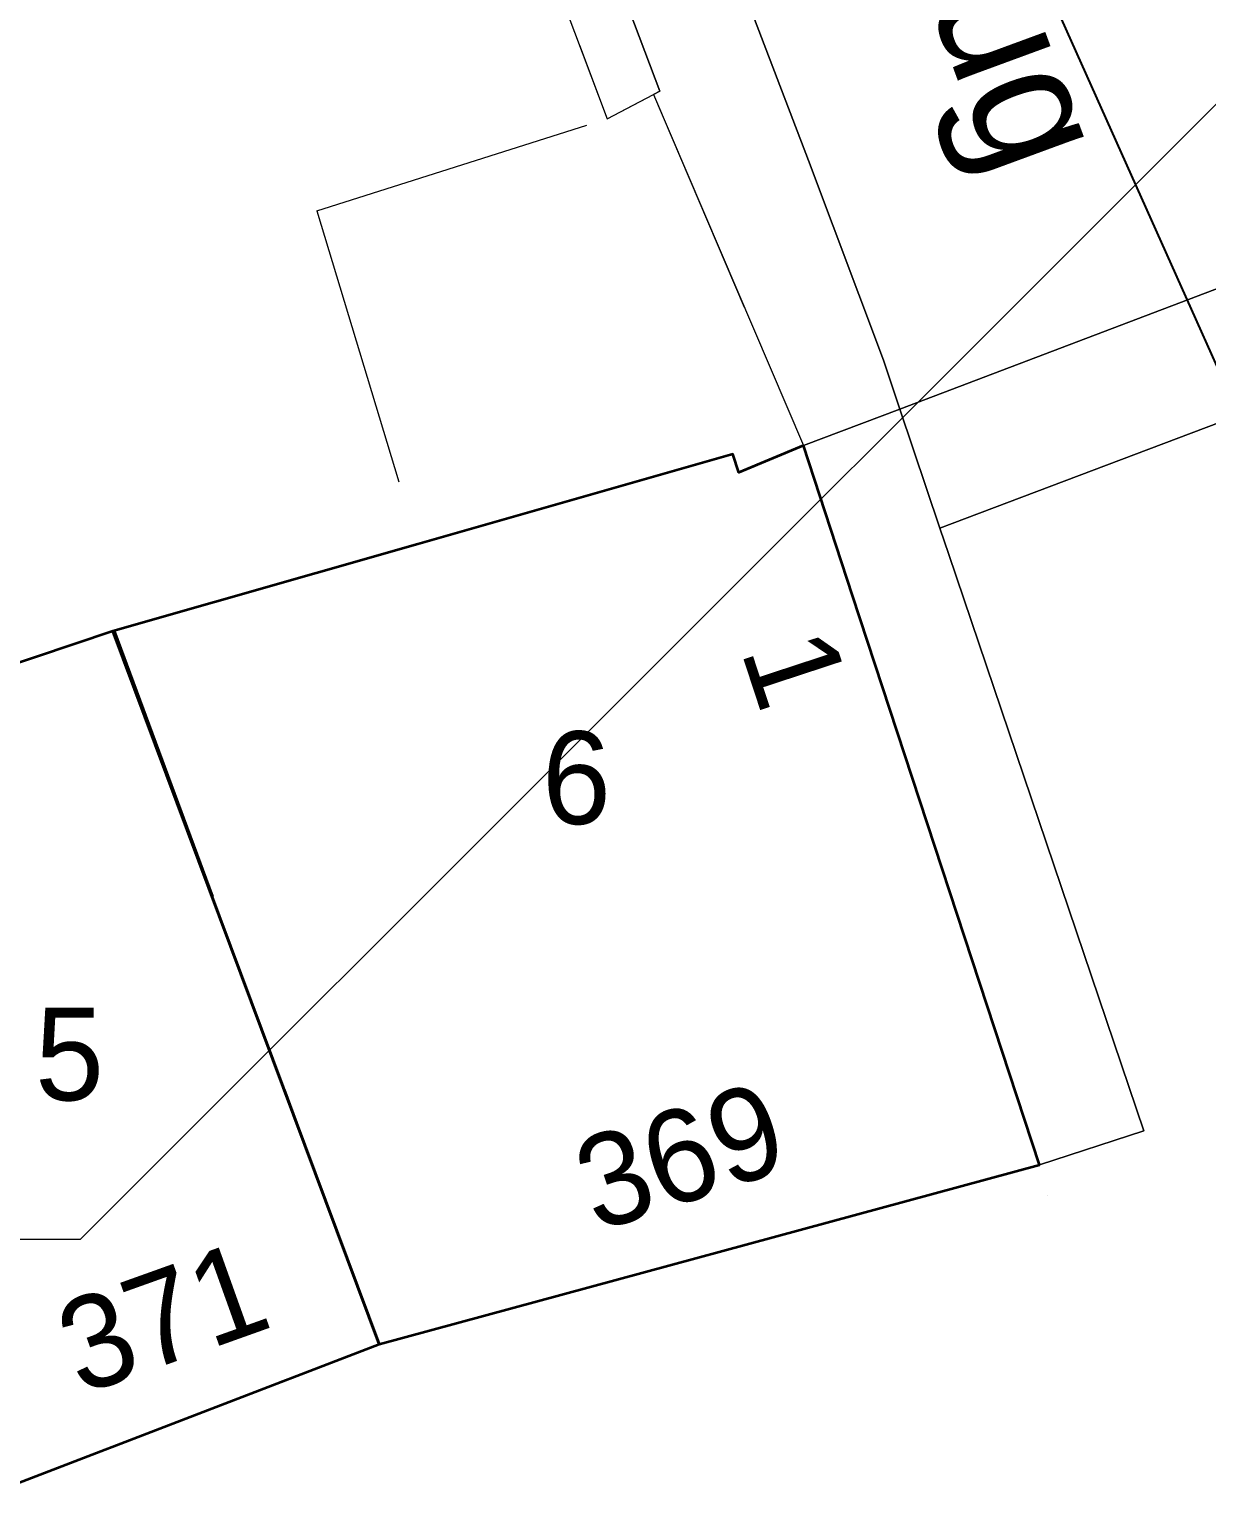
# Model space of a CAD drawing. Header units: metres. Extents: x 0 to 105485, y 0 to 425721.
# Drawn here: x 105127 to 105138.44, y 425235.03 to 425249.25 of the extents above; entities that cross this region are included whole.
import ezdxf
from ezdxf.enums import TextEntityAlignment as Align

# ---------------------------------------------------------------- set-up
doc = ezdxf.new("R2010")
doc.units = ezdxf.units.M
doc.header["$MEASUREMENT"] = 0
doc.linetypes.add('KG-PERCEEL-SO', pattern=[19, 5.5, -4, 5.5, -4])
for name, color, linetype, lineweight in [('B-XX-GK-KADEMUUR-G', 150, 'Continuous', 18), ('B-XX-IE-MEUBILAIR_WEGMEUBILAIR_AFVALBAK-G', 7, 'Continuous', 18), ('B-XX-KG-GRENS_PERCEEL-G', 150, 'KG-PERCEEL-SO', 18), ('B-XX-KG-GRENS_PERCEEL-T', 150, 'KG-PERCEEL-SO', 18), ('B-XX-KW-KUNSTWERK_DEK-G', 170, 'Continuous', 18), ('B-XX-OG-BEBOUWING-G', 7, 'Continuous', 35), ('B-XX-OG-BEBOUWING_HUISNUMMER-T', 7, 'Continuous', 18), ('B-XX-OG-BEBOUWING_STRAATNAAM-T', 7, 'Continuous', 18), ('B-XX-OG-GRENS-G', 7, 'Continuous', 18), ('B-XX-OG-WATER_RIVIER-G', 130, 'Continuous', 18), ('B-XX-VH-OPENVERHARDING-G', 90, 'Continuous', 18)]:
    doc.layers.add(name, color=color, linetype=linetype, lineweight=lineweight)
doc.layers.add('GIS-WEGVAKKEN', color=2, linetype='Continuous')

msp = doc.modelspace()

# ---------------------------------------------------------------- linework, layer by layer
at = {"layer": 'B-XX-GK-KADEMUUR-G', "ltscale": 0.5}
msp.add_lwpolyline([(105133.063, 425248.618), (105133.127, 425248.651), (105129.388, 425258.544), (105129.5, 425258.595), (105129.277, 425259.274), (105128.865, 425259.073), (105128.63, 425258.958), (105132.614, 425248.384), (105132.862, 425248.513)], close=True, dxfattribs=at)
at = {"layer": 'B-XX-IE-MEUBILAIR_WEGMEUBILAIR_AFVALBAK-G', "color": 0, "true_color": 0x604a38}
msp.add_polyline3d([(105136.888, 425237.932, 3.347), (105136.888, 425237.932, 4.847)], dxfattribs=at)
at = {"layer": 'B-XX-KG-GRENS_PERCEEL-G', "ltscale": 0.5, "flags": 128}
for points in [[(105130.683, 425253.547), (105132.614, 425248.384)], [(105132.614, 425248.384), (105133.063, 425248.618), (105134.521, 425245.211), (105136.811, 425238.224)], [(105129.796, 425247.49), (105132.614, 425248.384)], [(105129.796, 425247.49), (105130.776, 425244.255)], [(105127.835, 425243.414), (105130.776, 425244.255)], [(105124.432, 425242.279), (105127.835, 425243.414)], [(105127.835, 425243.414), (105130.402, 425236.484)], [(105130.402, 425236.484), (105136.811, 425238.224)], [(105126.901, 425235.137), (105130.335, 425236.466), (105130.402, 425236.484)]]:
    msp.add_lwpolyline(points, dxfattribs=at)
at = {"layer": 'B-XX-KW-KUNSTWERK_DEK-G', "ltscale": 0.5}
msp.add_lwpolyline([(105128.63, 425258.958), (105132.614, 425248.384), (105132.862, 425248.513), (105133.063, 425248.618), (105134.521, 425245.211), (105135.455, 425245.565), (105139.902, 425247.254), (105140.38, 425247.436), (105140.689, 425247.553), (105140.923, 425247.642), (105137.013, 425257.79)], dxfattribs=at)
at = {"layer": 'B-XX-OG-BEBOUWING-G', "ltscale": 0.5}
for points in [[(105134.521, 425245.211), (105133.894, 425244.949), (105133.836, 425245.128), (105130.776, 425244.254), (105127.815, 425243.408), (105130.402, 425236.484), (105136.811, 425238.224), (105134.998, 425243.755)], [(105127.815, 425243.408), (105124.434, 425242.271), (105126.901, 425235.136), (105130.402, 425236.484)]]:
    msp.add_lwpolyline(points, close=True, dxfattribs=at)
at = {"layer": 'B-XX-OG-GRENS-G'}
msp.add_polyline3d([(105142.5, 425252.5, 4.019), (105137.5, 425247.5, 3.59), (105127.5, 425237.5, 3.368), (105112.5, 425237.5, 1.848), (105107.5, 425237.5, 2.061), (105097.5, 425227.5, 3.333), (105092.5, 425227.5, 3.275), (105087.5, 425227.5, 3.252), (105077.5, 425232.5, 3.301), (105072.5, 425232.5, 3.291), (105067.5, 425232.5, 3.33)], dxfattribs=at)
at = {"layer": 'B-XX-OG-WATER_RIVIER-G', "ltscale": 0.5}
msp.add_lwpolyline([(105124.434, 425242.271), (105127.815, 425243.408), (105130.776, 425244.254), (105133.836, 425245.128), (105133.894, 425244.949), (105134.521, 425245.211), (105135.455, 425245.565), (105139.902, 425247.254), (105140.38, 425247.436), (105140.689, 425247.553), (105140.923, 425247.642), (105141.22, 425246.882), (105141.274, 425246.811), (105141.375, 425246.741), (105141.438, 425246.719), (105141.532, 425246.71), (105141.542, 425246.709), (105141.63, 425246.724), (105142.651, 425247.184), (105143.604, 425247.753), (105150.652, 425252.536)], dxfattribs=at)
at = {"layer": 'B-XX-VH-OPENVERHARDING-G', "ltscale": 0.5}
for points in [[(105130.188, 425259.717), (105131.348, 425256.411), (105134.571, 425247.978), (105135.296, 425246.038), (105135.455, 425245.565), (105139.902, 425247.254), (105138.513, 425250.861), (105136.851, 425255.236), (105135.93, 425257.636), (105134.353, 425261.744)], [(105129.277, 425259.274), (105129.5, 425258.595), (105129.388, 425258.544), (105133.127, 425248.651), (105133.063, 425248.618), (105134.521, 425245.211), (105135.455, 425245.565), (105135.296, 425246.038), (105134.571, 425247.978), (105131.348, 425256.411), (105130.188, 425259.717), (105129.408, 425259.338)], [(105135.844, 425244.408), (105135.963, 425244.453), (105140.34, 425246.106), (105139.902, 425247.254), (105135.455, 425245.565)], [(105135.844, 425244.408), (105135.455, 425245.565), (105134.521, 425245.211), (105134.998, 425243.755), (105136.811, 425238.224), (105137.825, 425238.556), (105135.931, 425244.152)]]:
    msp.add_lwpolyline(points, close=True, dxfattribs=at)
msp.add_lwpolyline([(105149.306, 425250.45), (105144.286, 425247.046), (105143.063, 425246.326), (105141.98, 425245.778), (105141.109, 425245.442), (105140.985, 425245.806), (105140.98, 425245.821), (105140.811, 425246.283), (105140.34, 425246.106), (105135.963, 425244.453), (105135.844, 425244.408), (105135.931, 425244.152), (105137.825, 425238.556), (105136.811, 425238.224), (105130.402, 425236.484), (105126.901, 425235.136)], dxfattribs=at)
at = {"layer": 'GIS-WEGVAKKEN'}
msp.add_lwpolyline([(105133.916, 425256.298), (105143, 425236)], dxfattribs=at)

# ---------------------------------------------------------------- texts
at = {"layer": 'B-XX-KG-GRENS_PERCEEL-T'}
for s, p in [('6', (105132.317, 425241.985)), ('5', (105127.395, 425239.302))]:
    msp.add_text(s, height=0.9, dxfattribs=at).set_placement(p, align=Align.MIDDLE_CENTER)
at = {"layer": 'B-XX-OG-BEBOUWING_HUISNUMMER-T'}
for s, rotation, p in [('1', 288.2, (105134.442, 425243.044)), ('369', 18.4, (105133.32, 425238.312)), ('371', 19.7, (105128.296, 425236.748))]:
    msp.add_text(s, height=0.9, rotation=rotation, dxfattribs=at).set_placement(p, align=Align.MIDDLE_CENTER)
at = {"layer": 'B-XX-OG-BEBOUWING_STRAATNAAM-T'}
msp.add_text('Lombardbrug', height=1.25, rotation=290.2, dxfattribs=at).set_placement((105135.249, 425252.658), align=Align.MIDDLE_CENTER)

doc.saveas('drawing.dxf')
